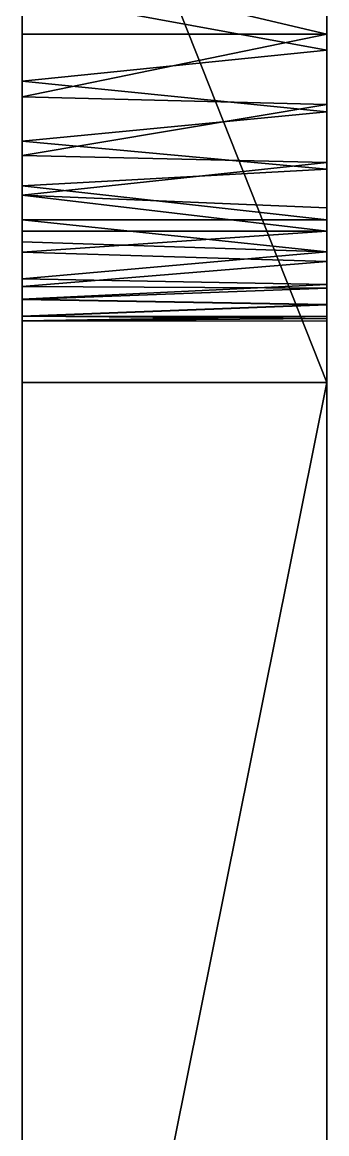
# Model space of a CAD drawing. Extents: x -29.1 to 29.1, y -25 to 25.
# Drawn here: x -29.1 to -25.1, y -14.97 to -0.37 of the extents above; entities that cross this region are included whole.
import ezdxf

# ---------------------------------------------------------------- set-up
doc = ezdxf.new("R2010")
doc.units = 0
doc.header["$MEASUREMENT"] = 0
doc.layers.add('ConstrLine', color=7, linetype='Continuous')
doc.layers.add('ObjLayer', color=2, linetype='Continuous')

msp = doc.modelspace()

# ---------------------------------------------------------------- linework, layer by layer
at = {"layer": 'ConstrLine'}
for points in [[(-29.1, -25), (-29.1, 0, 25.964), (-29.1, 25)], [(-29.1, -0.526, 34.515), (-29.1, 5, 43.9), (-29.1, 0.42, 34.512)], [(-29.1, 5, 43.9), (-29.1, -0.526, 34.515), (-29.1, -5.1, 43.9)], [(-25.1, 5, 43.9), (-29.1, 5, 43.9), (-25.1, -5.1, 43.9)], [(-29.1, -5.1, 43.9), (-25.1, -5.1, 43.9), (-29.1, 5, 43.9)], [(-25.1, 5, 43.9), (-25.1, -5.1, 43.9), (-25.1, 0.105, 34.546)], [(-29.1, 0.42, 34.512), (-25.1, 0.105, 34.546), (-25.1, -0.526, 34.51)], [(-29.1, -0.526, 34.515), (-29.1, 0.42, 34.512), (-25.1, -0.526, 34.51)], [(-25.1, 0.105, 25.951), (-29.1, 0, 25.964), (-25.1, -0.735, 26.013)], [(-29.1, -25), (-29.1, -1.145, 26.11), (-29.1, 0, 25.964)], [(-25.1, -0.735, 26.013), (-29.1, 0, 25.964), (-29.1, -1.145, 26.11)], [(-25.1, -0.526, 34.51), (-25.1, 0.105, 34.546), (-25.1, -5.1, 43.9)], [(-25.1, 0.105, 25.951), (-25.1, -0.735, 26.013), (-25.1, -0.37, 4)], [(-25.1, -0.37, 4), (-25.1, -1.547, 26.238), (-25.1, -25, 4)], [(-25.1, -0.735, 26.013), (-25.1, -1.547, 26.238), (-25.1, -0.37, 4)], [(-29.1, -0.526, 34.515), (-29.1, -1.348, 34.33), (-29.1, -5.1, 43.9)], [(-29.1, -1.348, 34.33), (-29.1, -0.526, 34.515), (-25.1, -0.526, 34.51)], [(-25.1, -0.526, 34.51), (-25.1, -1.449, 34.297), (-29.1, -1.348, 34.33)], [(-25.1, -1.449, 34.297), (-25.1, -0.526, 34.51), (-25.1, -5.1, 43.9)], [(-25.1, -1.547, 26.238), (-25.1, -0.735, 26.013), (-29.1, -1.145, 26.11)], [(-29.1, -1.93, 26.413), (-29.1, -1.145, 26.11), (-29.1, -25)], [(-29.1, -1.145, 26.11), (-29.1, -1.93, 26.413), (-25.1, -1.547, 26.238)], [(-29.1, -1.348, 34.33), (-29.1, -2.119, 33.989), (-29.1, -5.1, 43.9)], [(-25.1, -1.449, 34.297), (-29.1, -2.119, 33.989), (-29.1, -1.348, 34.33)], [(-25.1, -1.449, 34.297), (-25.1, -2.211, 33.937), (-29.1, -2.119, 33.989)], [(-25.1, -1.449, 34.297), (-25.1, -5.1, 43.9), (-25.1, -2.211, 33.937)], [(-29.1, -1.93, 26.413), (-25.1, -2.3, 26.617), (-25.1, -1.547, 26.238)], [(-25.1, -2.3, 26.617), (-25.1, -25, 4), (-25.1, -1.547, 26.238)], [(-29.1, -1.93, 26.413), (-29.1, -25), (-29.1, -2.517, 26.766)], [(-25.1, -2.3, 26.617), (-29.1, -1.93, 26.413), (-29.1, -2.517, 26.766)], [(-29.1, -2.119, 33.989), (-29.1, -2.642, 33.633), (-29.1, -5.1, 43.9)], [(-29.1, -2.642, 33.633), (-29.1, -2.119, 33.989), (-25.1, -2.211, 33.937)], [(-25.1, -2.211, 33.937), (-25.1, -2.808, 33.503), (-29.1, -2.642, 33.633)], [(-25.1, -2.3, 26.617), (-29.1, -2.517, 26.766), (-25.1, -2.964, 27.135)], [(-25.1, -2.211, 33.937), (-25.1, -5.1, 43.9), (-25.1, -2.808, 33.503)], [(-25.1, -2.964, 27.135), (-25.1, -25, 4), (-25.1, -2.3, 26.617)], [(-29.1, -2.517, 26.766), (-29.1, -25), (-29.1, -2.964, 27.135)], [(-25.1, -2.964, 27.135), (-29.1, -2.517, 26.766), (-29.1, -2.964, 27.135)], [(-29.1, -2.642, 33.633), (-29.1, -3.113, 33.213), (-29.1, -25, 48)], [(-29.1, -25, 48), (-29.1, -5.1, 43.9), (-29.1, -2.642, 33.633)], [(-29.1, -2.642, 33.633), (-25.1, -3.113, 33.213), (-29.1, -3.113, 33.213)], [(-29.1, -2.642, 33.633), (-25.1, -2.808, 33.503), (-25.1, -3.113, 33.213)], [(-25.1, -2.808, 33.503), (-25.1, -25, 48), (-25.1, -3.113, 33.213)], [(-25.1, -25, 48), (-25.1, -2.808, 33.503), (-25.1, -5.1, 43.9)], [(-29.1, -2.964, 27.135), (-29.1, -25), (-29.1, -3.255, 27.441)], [(-29.1, -2.964, 27.135), (-25.1, -3.385, 27.607), (-25.1, -2.964, 27.135)], [(-25.1, -3.385, 27.607), (-29.1, -2.964, 27.135), (-29.1, -3.255, 27.441)], [(-25.1, -3.385, 27.607), (-25.1, -25, 4), (-25.1, -2.964, 27.135)], [(-29.1, -3.389, 32.893), (-29.1, -25, 48), (-29.1, -3.113, 33.213)], [(-25.1, -3.113, 33.213), (-29.1, -3.389, 32.893), (-29.1, -3.113, 33.213)], [(-29.1, -3.389, 32.893), (-25.1, -3.113, 33.213), (-25.1, -3.51, 32.721)], [(-25.1, -3.113, 33.213), (-25.1, -25, 48), (-25.1, -3.51, 32.721)], [(-29.1, -3.255, 27.441), (-29.1, -25), (-29.1, -3.74, 28.13)], [(-29.1, -3.255, 27.441), (-29.1, -3.74, 28.13), (-25.1, -3.385, 27.607)], [(-25.1, -3.814, 28.27), (-25.1, -3.385, 27.607), (-29.1, -3.74, 28.13)], [(-29.1, -3.84, 32.181), (-29.1, -25, 48), (-29.1, -3.389, 32.893)], [(-29.1, -3.84, 32.181), (-29.1, -3.389, 32.893), (-25.1, -3.51, 32.721)], [(-25.1, -3.814, 28.27), (-25.1, -25, 4), (-25.1, -3.385, 27.607)], [(-25.1, -3.861, 32.133), (-29.1, -3.84, 32.181), (-25.1, -3.51, 32.721)], [(-25.1, -3.861, 32.133), (-25.1, -3.51, 32.721), (-25.1, -25, 48)], [(-29.1, -3.74, 28.13), (-29.1, -25), (-29.1, -4.006, 28.703)], [(-29.1, -4.006, 28.703), (-25.1, -3.814, 28.27), (-29.1, -3.74, 28.13)], [(-29.1, -4.006, 28.703), (-25.1, -4.077, 28.902), (-25.1, -3.814, 28.27)], [(-29.1, -4.011, 31.795), (-29.1, -25, 48), (-29.1, -3.84, 32.181)], [(-25.1, -3.861, 32.133), (-29.1, -4.011, 31.795), (-29.1, -3.84, 32.181)], [(-25.1, -3.861, 32.133), (-25.1, -4.082, 31.597), (-29.1, -4.011, 31.795)], [(-25.1, -4.077, 28.902), (-25.1, -25, 4), (-25.1, -3.814, 28.27)], [(-25.1, -4.082, 31.597), (-25.1, -3.861, 32.133), (-25.1, -25, 48)], [(-29.1, -4.006, 28.703), (-29.1, -25), (-29.1, -4.23, 29.514)], [(-25.1, -4.077, 28.902), (-29.1, -4.006, 28.703), (-29.1, -4.23, 29.514)], [(-29.1, -4.235, 30.983), (-29.1, -25, 48), (-29.1, -4.011, 31.795)], [(-25.1, -4.082, 31.597), (-29.1, -4.235, 30.983), (-29.1, -4.011, 31.795)], [(-25.1, -4.261, 29.723), (-25.1, -4.077, 28.902), (-29.1, -4.23, 29.514)], [(-25.1, -4.23, 30.982), (-29.1, -4.235, 30.983), (-25.1, -4.082, 31.597)], [(-25.1, -4.077, 28.902), (-25.1, -4.261, 29.723), (-25.1, -25, 4)], [(-25.1, -4.082, 31.597), (-25.1, -25, 48), (-25.1, -4.23, 30.982)], [(-29.1, -4.23, 29.514), (-29.1, -25, 48), (-29.1, -4.292, 30.354)], [(-29.1, -25, 48), (-29.1, -4.23, 29.514), (-29.1, -25)], [(-25.1, -4.23, 30.982), (-29.1, -4.292, 30.354), (-29.1, -4.235, 30.983)], [(-25.1, -4.23, 30.982), (-25.1, -4.297, 30.354), (-29.1, -4.292, 30.354)], [(-29.1, -4.292, 30.354), (-25.1, -4.261, 29.723), (-29.1, -4.23, 29.514)], [(-25.1, -4.297, 30.354), (-25.1, -4.23, 30.982), (-25.1, -25, 48)], [(-29.1, -4.292, 30.354), (-29.1, -25, 48), (-29.1, -4.235, 30.983)], [(-29.1, -4.292, 30.354), (-25.1, -4.297, 30.354), (-25.1, -4.261, 29.723)], [(-25.1, -4.297, 30.354), (-25.1, -25, 48), (-25.1, -4.261, 29.723)], [(-25.1, -25, 48), (-25.1, -25, 4), (-25.1, -4.261, 29.723)], [(-29.1, -5.1, 48), (-29.1, -5.1, 43.9), (-29.1, -25, 48)], [(-29.1, -25, 48), (-25.1, -25, 48), (-25.1, -5.1, 48)], [(-29.1, -25, 48), (-25.1, -5.1, 48), (-29.1, -5.1, 48)], [(-29.1, -5.1, 43.9), (-29.1, -5.1, 48), (-25.1, -5.1, 48)], [(-29.1, -5.1, 43.9), (-25.1, -5.1, 48), (-25.1, -5.1, 43.9)], [(-25.1, -25, 48), (-25.1, -5.1, 43.9), (-25.1, -5.1, 48)]]:
    msp.add_3dface(points, dxfattribs=at)
at = {"layer": 'ObjLayer', "extrusion": (6.12323e-17, 1, 0)}
for p, q in [((-29.1, 25), (-29.1, -25)), ((-29.1, -5.1, 48), (-29.1, -25, 48)), ((-25.1, -25, 48), (-25.1, -5.1, 48))]:
    msp.add_line(p, q, dxfattribs=at)
at = {"layer": 'ObjLayer', "extrusion": (-6.12323e-17, -1, 0)}
for p, q in [((-29.1, 5, 43.9), (-29.1, -5.1, 43.9)), ((-25.1, 5, 43.9), (-25.1, -5.1, 43.9)), ((-25.1, -5.1, 43.9), (-29.1, -5.1, 43.9)), ((-29.1, -5.1, 43.9), (-29.1, -5.1, 48)), ((-29.1, -5.1, 48), (-25.1, -5.1, 48)), ((-25.1, -5.1, 48), (-25.1, -5.1, 43.9))]:
    msp.add_line(p, q, dxfattribs=at)
at = {"layer": 'ObjLayer'}
for p, q in [((-29.1, 0.42, 34.512), (-29.1, -0.539, 34.512)), ((-29.1, -1.145, 26.11), (-29.1, 0, 25.964)), ((-29.1, -0.539, 34.512), (-29.1, -1.348, 34.33)), ((-29.1, -1.93, 26.413), (-29.1, -1.145, 26.11)), ((-29.1, -1.348, 34.33), (-29.1, -2.119, 33.989)), ((-29.1, -2.517, 26.766), (-29.1, -1.93, 26.413)), ((-29.1, -2.119, 33.989), (-29.1, -2.642, 33.633)), ((-29.1, -2.964, 27.135), (-29.1, -2.517, 26.766)), ((-29.1, -2.642, 33.633), (-29.1, -3.113, 33.213)), ((-29.1, -3.255, 27.441), (-29.1, -2.964, 27.135)), ((-29.1, -3.113, 33.213), (-29.1, -3.389, 32.893)), ((-29.1, -3.74, 28.13), (-29.1, -3.255, 27.441)), ((-29.1, -3.389, 32.893), (-29.1, -3.84, 32.181)), ((-29.1, -4.006, 28.703), (-29.1, -3.74, 28.13)), ((-29.1, -3.84, 32.181), (-29.1, -4.011, 31.795)), ((-29.1, -4.23, 29.514), (-29.1, -4.006, 28.703)), ((-29.1, -4.011, 31.795), (-29.1, -4.235, 30.983)), ((-29.1, -4.292, 30.354), (-29.1, -4.23, 29.514)), ((-29.1, -4.235, 30.983), (-29.1, -4.292, 30.354))]:
    msp.add_line(p, q, dxfattribs=at)

doc.saveas('drawing.dxf')
